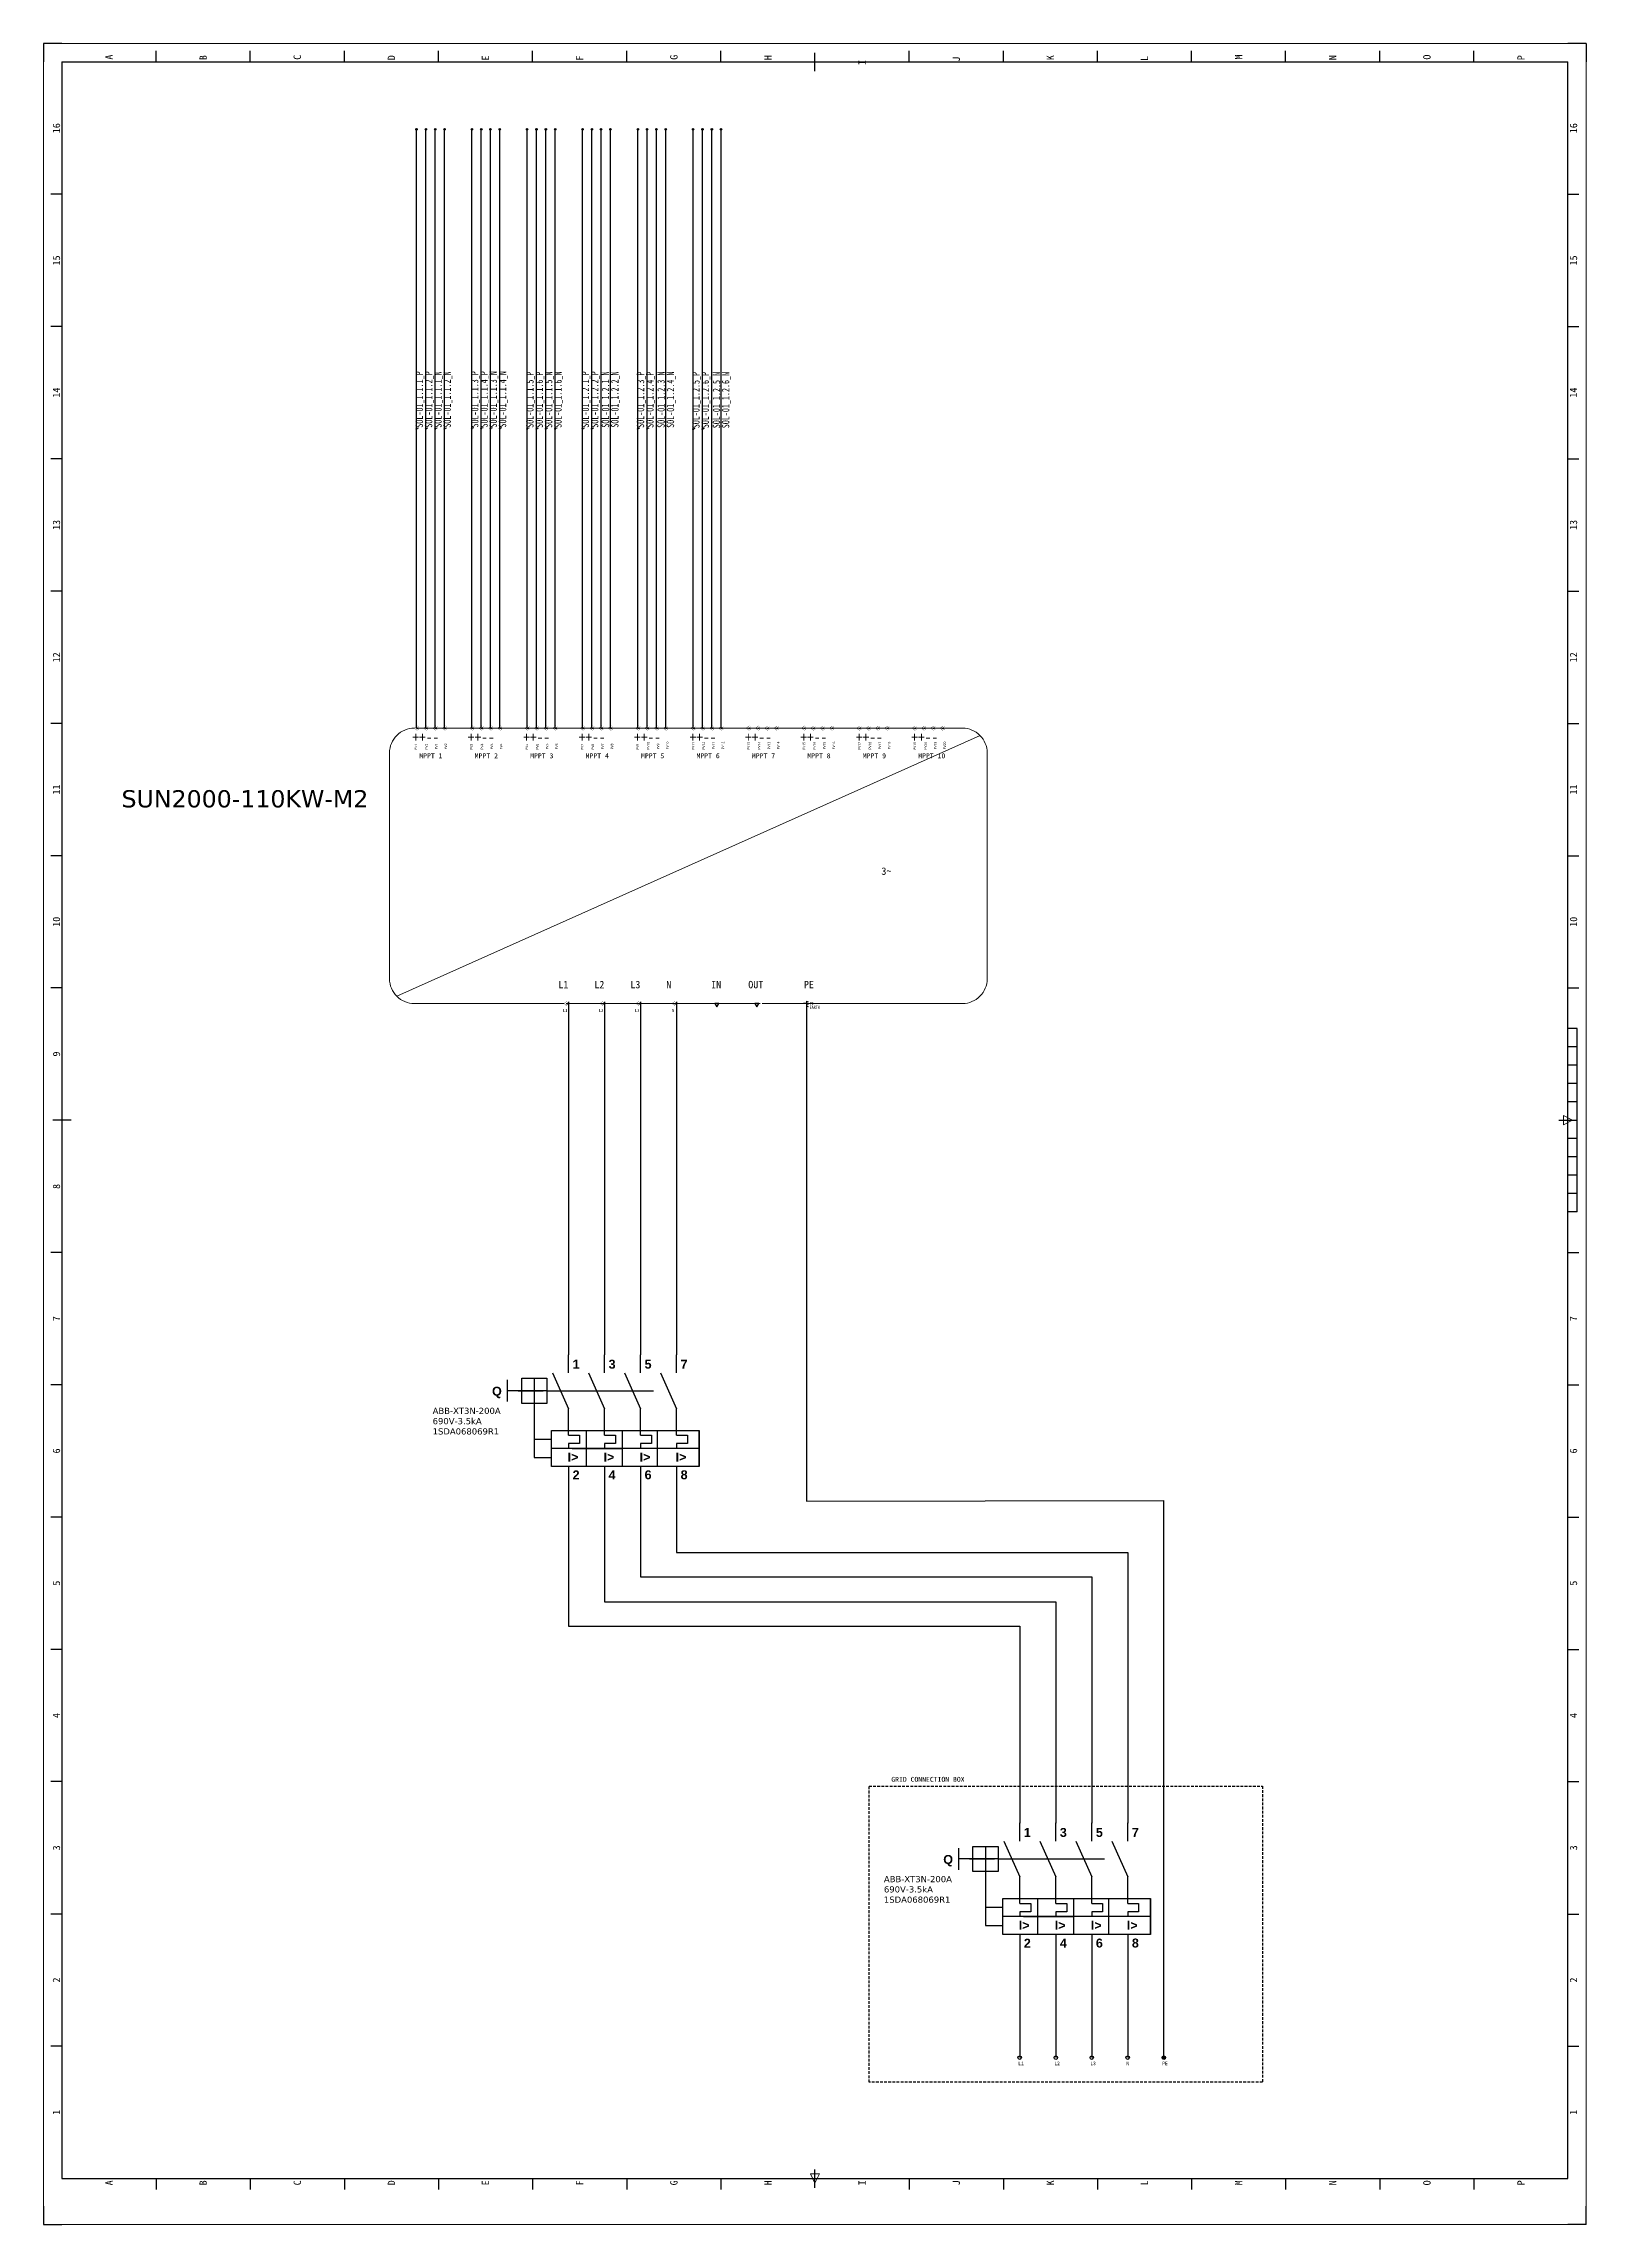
# Model space of a CAD drawing. Header units: millimetres. Extents: x -1078 to -237, y 122 to 1311.
import ezdxf
from ezdxf.enums import TextEntityAlignment as Align

# ---------------------------------------------------------------- set-up
doc = ezdxf.new("R2010")
doc.units = ezdxf.units.MM
doc.header["$LTSCALE"] = 12
doc.linetypes.add('ACAD_ISO02W100', pattern=[15, 12, -3])
doc.linetypes.add('HIDDEN2', pattern=[0.1875, 0.125, -0.0625])
for name, color, linetype in [('AE_BOR', 1, 'Continuous'), ('DESC', 1, 'Continuous'), ('DISCONTINUA', 7, 'ACAD_ISO02W100'), ('GRN_12AWG', 3, 'Continuous'), ('LOCBOX', 92, 'HIDDEN2'), ('PFV', 7, 'Continuous'), ('RED_10AWG', 1, 'Continuous'), ('RED_12AWG', 1, 'Continuous'), ('RED_4AWG', 1, 'Continuous'), ('REGEN_LINE', 4, 'Continuous'), ('SYMS', 7, 'Continuous'), ('TAGS', 51, 'Continuous'), ('WIREFIXED', 130, 'Continuous')]:
    doc.layers.add(name, color=color, linetype=linetype)
doc.styles.get("Standard").update_dxf_attribs({"font": ''})
doc.styles.add('TRINIDAD', font='')
doc.styles.add('WD', font='')
doc.styles.get('Standard').set_extended_font_data('SimHei')
doc.styles.get('TRINIDAD').set_extended_font_data('Arial')
doc.styles.get('WD').set_extended_font_data('SimHei')

# ---------------------------------------------------------------- blocks, each defined once
blk = doc.blocks.new('gb_a0_a')
for p, q in [((-1067.7, 1301.1), (-1067.7, 147.1)), ((-1067.7, 1301.1), (-246.7, 1301.1)), ((-246.7, 147.1), (-246.7, 1301.1)), ((-1067.7, 147.1), (-246.7, 147.1))]:
    blk.add_line(p, q)
at = {"layer": 'AE_BOR', "color": 1, "lineweight": 15}
for p, q in [((-1077.7, 122.1), (-1077.7, 1311.1)), ((-1077.7, 1311.1), (-236.7, 1311.1)), ((-236.7, 1311.1), (-236.7, 122.1)), ((-249.2, 721.6), (-249.2, 726.6)), ((-249.2, 726.6), (-244.2, 724.1)), ((-244.2, 724.1), (-249.2, 721.6)), ((-657.2, 144.6), (-659.7, 149.6)), ((-659.7, 149.6), (-654.7, 149.6)), ((-654.7, 149.6), (-657.2, 144.6)), ((-657.2, 144.6), (-657.2, 149.6)), ((-236.7, 122.1), (-1077.7, 122.1))]:
    blk.add_line(p, q, dxfattribs=at)
at = {"layer": 'AE_BOR', "lineweight": 30}
for p, q in [((-1067.7, 1311.1), (-1077.7, 1311.1)), ((-1077.7, 1311.1), (-1077.7, 1301.1)), ((-236.7, 1311.1), (-246.7, 1311.1)), ((-236.7, 1311.1), (-236.7, 1301.1)), ((-1077.7, 132.1), (-1077.7, 122.1)), ((-236.7, 122.1), (-236.7, 132.1)), ((-1077.7, 122.1), (-1067.7, 122.1)), ((-236.7, 122.1), (-246.7, 122.1))]:
    blk.add_line(p, q, dxfattribs=at)
at = {"layer": 'AE_BOR'}
for p, q in [((-1016.4, 1301.1), (-1016.4, 1307.1)), ((-965, 1301.1), (-965, 1307.1)), ((-913.7, 1301.1), (-913.7, 1307.1)), ((-862.4, 1301.1), (-862.4, 1307.1)), ((-811.1, 1301.1), (-811.1, 1307.1)), ((-759.8, 1301.1), (-759.8, 1307.1)), ((-708.5, 1301.1), (-708.5, 1307.1)), ((-605.9, 1301.1), (-605.9, 1307.1)), ((-554.5, 1301.1), (-554.5, 1307.1)), ((-503.2, 1301.1), (-503.2, 1307.1)), ((-451.9, 1301.1), (-451.9, 1307.1)), ((-400.6, 1301.1), (-400.6, 1307.1)), ((-349.3, 1301.1), (-349.3, 1307.1)), ((-298, 1301.1), (-298, 1307.1)), ((-1067.7, 1229), (-1073.7, 1229)), ((-246.7, 1229), (-240.7, 1229)), ((-1067.7, 1156.8), (-1073.7, 1156.8)), ((-246.7, 1156.8), (-240.7, 1156.8)), ((-1067.7, 1084.7), (-1073.7, 1084.7)), ((-246.7, 1084.7), (-240.7, 1084.7)), ((-1067.7, 1012.6), (-1073.7, 1012.6)), ((-246.7, 1012.6), (-240.7, 1012.6)), ((-1067.7, 940.5), (-1073.7, 940.5)), ((-246.7, 940.5), (-240.7, 940.5)), ((-1067.7, 868.3), (-1073.7, 868.3)), ((-246.7, 868.3), (-240.7, 868.3)), ((-1067.7, 796.2), (-1073.7, 796.2)), ((-246.7, 796.2), (-240.7, 796.2)), ((-1067.7, 652), (-1073.7, 652)), ((-246.7, 652), (-240.7, 652)), ((-1067.7, 579.8), (-1073.7, 579.8)), ((-246.7, 579.8), (-240.7, 579.8)), ((-1067.7, 507.7), (-1073.7, 507.7)), ((-246.7, 507.7), (-240.7, 507.7)), ((-1067.7, 435.6), (-1073.7, 435.6)), ((-246.7, 435.6), (-240.7, 435.6)), ((-1067.7, 363.5), (-1073.7, 363.5)), ((-246.7, 363.5), (-240.7, 363.5)), ((-1067.7, 291.3), (-1073.7, 291.3)), ((-246.7, 291.3), (-240.7, 291.3)), ((-1067.7, 219.2), (-1073.7, 219.2)), ((-246.7, 219.2), (-240.7, 219.2)), ((-1016.4, 147.1), (-1016.4, 141.1)), ((-965, 147.1), (-965, 141.1)), ((-913.7, 147.1), (-913.7, 141.1)), ((-862.4, 147.1), (-862.4, 141.1)), ((-811.1, 147.1), (-811.1, 141.1)), ((-759.8, 147.1), (-759.8, 141.1)), ((-708.5, 147.1), (-708.5, 141.1)), ((-605.9, 147.1), (-605.9, 141.1)), ((-554.5, 147.1), (-554.5, 141.1)), ((-503.2, 147.1), (-503.2, 141.1)), ((-451.9, 147.1), (-451.9, 141.1)), ((-400.6, 147.1), (-400.6, 141.1)), ((-349.3, 147.1), (-349.3, 141.1)), ((-298, 147.1), (-298, 141.1))]:
    blk.add_line(p, q, dxfattribs=at)
at = {"layer": 'AE_BOR', "color": 2, "lineweight": 30}
for p, q in [((-657.2, 1296.1), (-657.2, 1306.1)), ((-241.7, 774.1), (-246.7, 774.1)), ((-241.7, 674.1), (-241.7, 774.1)), ((-241.7, 764.1), (-246.7, 764.1)), ((-241.7, 754.1), (-246.7, 754.1)), ((-241.7, 744.1), (-246.7, 744.1)), ((-241.7, 734.1), (-246.7, 734.1)), ((-1062.7, 724.1), (-1072.7, 724.1)), ((-251.7, 724.1), (-241.7, 724.1)), ((-241.7, 714.1), (-246.7, 714.1)), ((-241.7, 704.1), (-246.7, 704.1)), ((-241.7, 694.1), (-246.7, 694.1)), ((-241.7, 684.1), (-246.7, 684.1)), ((-241.7, 674.1), (-246.7, 674.1)), ((-657.2, 142.1), (-657.2, 152.1))]:
    blk.add_line(p, q, dxfattribs=at)
at = {"layer": 'AE_BOR', "style": 'WD'}
for s, p in [('A', (-1042, 1305.1)), ('B', (-990.7, 1304.8)), ('C', (-939.4, 1305)), ('D', (-888.1, 1304.8)), ('E', (-836.8, 1304.6)), ('F', (-785.5, 1304.6)), ('G', (-734.1, 1305)), ('H', (-682.8, 1304.8)), ('I', (-631.5, 1302.1)), ('J', (-580.2, 1304)), ('K', (-528.9, 1304.8)), ('L', (-477.6, 1304.4)), ('M', (-426.3, 1305.1)), ('N', (-375, 1304.8)), ('O', (-323.6, 1305.1)), ('P', (-272.3, 1304.8)), ('A', (-1042, 146.1)), ('B', (-990.7, 146.1)), ('C', (-939.4, 146.1)), ('D', (-888.1, 146.1)), ('E', (-836.8, 146.1)), ('F', (-785.5, 146.1)), ('G', (-734.1, 146.1)), ('H', (-682.8, 146.1)), ('I', (-631.5, 146.1)), ('J', (-580.2, 146.1)), ('K', (-528.9, 146.1)), ('L', (-477.6, 146.1)), ('M', (-426.3, 146.1)), ('N', (-375, 146.1)), ('O', (-323.6, 146.1)), ('P', (-272.3, 146.1))]:
    blk.add_text(s, height=4, rotation=90, dxfattribs=at).set_placement(p, align=Align.MIDDLE_RIGHT)
for s, p in [('16', (-1068.7, 1265)), ('16', (-241.7, 1265)), ('15', (-1068.7, 1192.9)), ('15', (-241.7, 1192.9)), ('14', (-1068.7, 1120.8)), ('14', (-241.7, 1120.8)), ('13', (-1068.7, 1048.7)), ('13', (-241.7, 1048.7)), ('12', (-1068.7, 976.5)), ('12', (-241.7, 976.5)), ('11', (-1068.7, 904.4)), ('11', (-241.7, 904.4)), ('10', (-1068.7, 832.3)), ('10', (-241.7, 832.3)), ('9', (-1068.7, 760.2)), ('8', (-1068.7, 688)), ('7', (-1068.7, 615.9)), ('7', (-241.7, 615.9)), ('6', (-1068.7, 543.8)), ('6', (-241.7, 543.8)), ('5', (-1068.7, 471.7)), ('5', (-241.7, 471.7)), ('4', (-1068.7, 399.5)), ('4', (-241.7, 399.5)), ('3', (-1068.7, 327.4)), ('3', (-241.7, 327.4)), ('2', (-1068.7, 255.3)), ('2', (-241.7, 255.3)), ('1', (-1068.7, 183.2)), ('1', (-241.7, 183.2))]:
    blk.add_text(s, height=4, rotation=90, dxfattribs=at).set_placement(p, align=Align.CENTER)
blk = doc.blocks.new('VT0_05')
blk.add_lwpolyline([(0.081, -0.063), (0, 0.078), (-0.081, -0.063)], close=True)
at = {"style": 'WD', "flags": 1}
for tag, p in [('X4TERM01', (-0.045, 0)), ('X2TERM01', (0, 0.078)), ('X1TERM01', (0.045, 0)), ('X8TERM01', (0, -0.063))]:
    blk.add_attdef(tag, p, '', height=0.01, dxfattribs=at)
blk = doc.blocks.new('HGND1')
for p, q in [((0.125, 0), (0, 0)), ((0.125, 0.09375), (0.125, -0.09375)), ((0.125, 0.09375), (0.1875, 0.0625)), ((0.125, 0), (0.1875, -0.03125)), ((0.125, -0.09375), (0.1875, -0.125))]:
    blk.add_line(p, q)
at = {"style": 'WD', "flags": 1}
for tag in ['ASSYCODE', 'X4TERM01', 'CAT', 'MFG', 'FAMILY']:
    blk.add_attdef(tag, (0, 0), '', height=0.01, dxfattribs=at)
at = {"style": 'WD', "width": 0.8}
for tag, p in [('TAG1', (0.25, 0)), ('INST', (0.25, 0.3125)), ('LOC', (0.25, 0.15625)), ('DESC1', (0.25, -0.15625)), ('DESC2', (0.25, -0.3125))]:
    blk.add_attdef(tag, text='', height=0.125, dxfattribs=at).set_placement(p, align=Align.MIDDLE_LEFT)
blk = doc.blocks.new('HC01PJ_1-')
blk.add_line((0.031, 0), (0.094, 0))
for points in [[(0.062, -0.094, 0.0125, 0.0125, 0), (-0.063, 0, 0.0125, 0.0125, 0), (0.062, 0.094, 0, 0, 0)], [(0.125, 0.062, 0.0125, 0.0125, 0), (0.031, 0, 0.0125, 0.0125, 0), (0.125, -0.063, 0, 0, 0)]]:
    blk.add_lwpolyline(points, format="xyseb")
at = {"style": 'WD', "flags": 9}
blk.add_attdef('WDTYPE', text='', height=0.01, dxfattribs=at).set_placement((-0.221, 0.075), align=Align.RIGHT)
at = {"style": 'WD', "width": 0.85}
for tag, p in [('TAG1', (-0.01, 0.125)), ('INST', (-0.012, 0.467)), ('LOC', (-0.012, 0.295)), ('DESC1', (-0.01, -0.344)), ('DESC2', (-0.01, -0.516)), ('DESC3', (-0.01, -0.687))]:
    blk.add_attdef(tag, text='', height=0.125, dxfattribs=at).set_placement(p, align=Align.CENTER)
at = {"style": 'WD'}
for tag, p, flags in [('X4TERMDESC01', (-0.094, 0.031), 1), ('X1TERMDESC02', (0.125, 0.031), 1), ('FAMILY', (0.206, 0.131), 9)]:
    blk.add_attdef(tag, p, '', height=0.01, dxfattribs=dict(at, flags=flags))
at = {"color": 7, "style": 'WD', "flags": 1}
for tag, p in [('X4TERM01', (-0.063, 0)), ('X1TERM02', (0.094, 0))]:
    blk.add_attdef(tag, p, '', height=0.0125, dxfattribs=at)
at = {"style": 'WD'}
for tag, p in [('X2LINK', (0, 0.094)), ('X8LINK', (0, -0.094))]:
    blk.add_attdef(tag, p, '', height=0.01, dxfattribs=at)
at = {"linetype": 'Continuous', "style": 'WD', "flags": 9}
for tag, p in [('ASSYCODE', (0.219, 0.062)), ('MFG', (0.228, 0.089)), ('CAT', (0.23, 0.108))]:
    blk.add_attdef(tag, text='', height=0.01, dxfattribs=at).set_placement(p, align=Align.CENTER)
at = {"linetype": 'Continuous', "style": 'WD', "flags": 8}
blk.add_attdef('TERM01', text='', height=0.125, dxfattribs=at).set_placement((-0.104, -0.031), align=Align.TOP_RIGHT)
blk.add_attdef('TERM02', text='', height=0.125, dxfattribs=at).set_placement((0.146, -0.031), align=Align.TOP_LEFT)
blk = doc.blocks.new('SUN2000-110KTL-M2')
at = {"color": 5, "lineweight": 9}
blk.add_line((11.837, 5.295), (-11.837, -5.295), dxfattribs=at)
for points in [[(-5.052, -5.588), (-11.129, -5.588, -0.414214), (-12.129, -4.588), (-12.129, 4.588, -0.414214), (-11.129, 5.588), (-11.124, 5.588)], [(-10.968, 5.588), (11.129, 5.588, -0.414214), (12.129, 4.588), (12.129, -4.588, -0.414214), (11.129, -5.588), (2.992, -5.588)]]:
    blk.add_lwpolyline(points, format="xyb", dxfattribs=at)
blk.add_lwpolyline([(2.911, -5.588), (-4.896, -5.588)], dxfattribs=at)
at = {"layer": 'SYMS', "color": 5, "lineweight": 9}
for p in [(-11.062, 5.588), (-10.684, 5.588), (-10.306, 5.588), (-9.929, 5.588), (-8.817, 5.588), (-8.439, 5.588), (-8.061, 5.588), (-7.684, 5.588), (-6.572, 5.588), (-6.194, 5.588), (-5.816, 5.588), (-5.439, 5.588), (-4.327, 5.588), (-3.949, 5.588), (-3.571, 5.588), (-3.194, 5.588), (-2.082, 5.588), (-1.704, 5.588), (-1.326, 5.588), (-0.949, 5.588), (0.163, 5.588), (0.541, 5.588), (0.919, 5.588), (1.296, 5.588), (2.408, 5.588), (2.786, 5.588), (3.164, 5.588), (3.541, 5.588), (4.653, 5.588), (5.031, 5.588), (5.409, 5.588), (5.786, 5.588), (6.898, 5.588), (7.276, 5.588), (7.654, 5.588), (8.031, 5.588), (9.143, 5.588), (9.521, 5.588), (9.899, 5.588), (10.276, 5.588)]:
    blk.add_blockref('HC01PJ_1-', p, dxfattribs=at)
ref = blk.add_blockref('HC01PJ_1-', (-4.99, -5.588), dxfattribs=at)
ref.add_attrib('DESC1', 'L1', dxfattribs={"layer": 'DESC', "height": 0.125, "style": 'WD', "width": 0.85}).set_placement((-5, -5.931), align=Align.CENTER)
ref = blk.add_blockref('HC01PJ_1-', (-3.528, -5.588), dxfattribs=at)
ref.add_attrib('DESC1', 'L2', dxfattribs={"layer": 'DESC', "height": 0.125, "style": 'WD', "width": 0.85}).set_placement((-3.539, -5.931), align=Align.CENTER)
ref = blk.add_blockref('HC01PJ_1-', (-2.067, -5.588), dxfattribs=at)
ref.add_attrib('DESC1', 'L3', dxfattribs={"layer": 'DESC', "height": 0.125, "style": 'WD', "width": 0.85}).set_placement((-2.078, -5.931), align=Align.CENTER)
ref = blk.add_blockref('HC01PJ_1-', (-0.606, -5.588), dxfattribs=at)
ref.add_attrib('DESC1', 'N', dxfattribs={"layer": 'DESC', "height": 0.125, "style": 'WD', "width": 0.85}).set_placement((-0.616, -5.931), align=Align.CENTER)
at = {"layer": 'SYMS', "color": 5, "lineweight": 9, "rotation": 180}
for p in [(1.154, -5.65), (2.778, -5.65)]:
    blk.add_blockref('VT0_05', p, dxfattribs=at)
at = {"layer": 'SYMS', "color": 5, "lineweight": 9}
ref = blk.add_blockref('HGND1', (4.673, -5.588), dxfattribs=at)
ref.add_attrib('TAG1', 'PE', dxfattribs={"layer": 'TAGS', "height": 0.125, "style": 'WD', "width": 0.8}).set_placement((4.923, -5.588), align=Align.MIDDLE_LEFT)
ref.add_attrib('DESC1', 'EARTH', dxfattribs={"layer": 'DESC', "height": 0.125, "style": 'WD', "width": 0.8}).set_placement((4.923, -5.744), align=Align.MIDDLE_LEFT)
at = {"color": 5, "lineweight": 9, "attachment_point": 1}
for s, width, insert, char_height in [('++--', 0.94602, (-11.202, 5.424), 0.4), ('++--', 0.94602, (-8.952, 5.424), 0.4), ('++--', 0.94602, (-6.702, 5.424), 0.4), ('++--', 0.94602, (-4.452, 5.424), 0.4), ('++--', 0.94602, (-2.202, 5.424), 0.4), ('++--', 0.94602, (0.048, 5.424), 0.4), ('++--', 0.94602, (2.298, 5.424), 0.4), ('++--', 0.94602, (4.548, 5.424), 0.4), ('++--', 0.94602, (6.798, 5.424), 0.4), ('++--', 0.94602, (9.048, 5.424), 0.4), ('MPPT 1', 1.35859, (-10.922, 4.568), 0.2012), ('MPPT 2', 1.35859, (-8.672, 4.568), 0.2012), ('MPPT 3', 1.35859, (-6.422, 4.568), 0.2012), ('MPPT 4', 1.35859, (-4.172, 4.568), 0.2012), ('MPPT 5', 1.35859, (-1.922, 4.568), 0.2012), ('MPPT 6', 1.35859, (0.328, 4.568), 0.2012), ('MPPT 7', 1.35859, (2.578, 4.568), 0.2012), ('MPPT 8', 1.35859, (4.828, 4.568), 0.2012), ('MPPT 9', 1.35859, (7.078, 4.568), 0.2012), ('MPPT 10', 1.35859, (9.328, 4.568), 0.2012), ('3~', 4.25517, (7.835, -0.064), 0.3), ('L1', 4.25517, (-5.279, -4.67), 0.3), ('L2', 4.25517, (-3.818, -4.67), 0.3), ('L3', 4.25517, (-2.356, -4.67), 0.3), ('N', 4.25517, (-0.895, -4.67), 0.3), ('IN', 4.25517, (0.924, -4.67), 0.3), ('OUT', 4.25517, (2.43, -4.67), 0.3), ('PE', 4.25517, (4.688, -4.67), 0.3)]:
    blk.add_mtext_dynamic_manual_height_columns(s, width=width, gutter_width=0.325, heights=[0], dxfattribs=dict(at, insert=insert, char_height=char_height))
at = {"color": 5, "lineweight": 9, "char_height": 0.1, "attachment_point": 1, "rotation": 90}
for s, insert in [('{\\fYu Gothic Medium|b0|i0|c0|p34;PV1}', (-11.109, 4.713)), ('{\\fYu Gothic Medium|b0|i0|c0|p34;PV2}', (-10.678, 4.722)), ('{\\fYu Gothic Medium|b0|i0|c0|p34;PV1}', (-10.279, 4.727)), ('{\\fYu Gothic Medium|b0|i0|c0|p34;PV2}', (-9.897, 4.731)), ('{\\fYu Gothic Medium|b0|i0|c0|p34;PV3}', (-8.859, 4.713)), ('{\\fYu Gothic Medium|b0|i0|c0|p34;PV4}', (-8.428, 4.722)), ('{\\fYu Gothic Medium|b0|i0|c0|p34;PV3}', (-8.029, 4.727)), ('{\\fYu Gothic Medium|b0|i0|c0|p34;PV4}', (-7.647, 4.731)), ('{\\fYu Gothic Medium|b0|i0|c0|p34;PV5}', (-6.609, 4.713)), ('{\\fYu Gothic Medium|b0|i0|c0|p34;PV6}', (-6.178, 4.722)), ('{\\fYu Gothic Medium|b0|i0|c0|p34;PV5}', (-5.779, 4.727)), ('{\\fYu Gothic Medium|b0|i0|c0|p34;PV6}', (-5.397, 4.731)), ('{\\fYu Gothic Medium|b0|i0|c0|p34;PV7}', (-4.359, 4.713)), ('{\\fYu Gothic Medium|b0|i0|c0|p34;PV8}', (-3.928, 4.722)), ('{\\fYu Gothic Medium|b0|i0|c0|p34;PV7}', (-3.529, 4.727)), ('{\\fYu Gothic Medium|b0|i0|c0|p34;PV8}', (-3.147, 4.731)), ('{\\fYu Gothic Medium|b0|i0|c0|p34;PV9}', (-2.109, 4.713)), ('{\\fYu Gothic Medium|b0|i0|c0|p34;PV10}', (-1.678, 4.722)), ('{\\fYu Gothic Medium|b0|i0|c0|p34;PV9}', (-1.279, 4.727)), ('{\\fYu Gothic Medium|b0|i0|c0|p34;PV10}', (-0.897, 4.731)), ('{\\fYu Gothic Medium|b0|i0|c0|p34;PV11}', (0.141, 4.713)), ('{\\fYu Gothic Medium|b0|i0|c0|p34;PV12}', (0.572, 4.722)), ('{\\fYu Gothic Medium|b0|i0|c0|p34;PV11}', (0.971, 4.727)), ('{\\fYu Gothic Medium|b0|i0|c0|p34;PV12}', (1.353, 4.731)), ('{\\fYu Gothic Medium|b0|i0|c0|p34;PV13}', (2.391, 4.713)), ('{\\fYu Gothic Medium|b0|i0|c0|p34;PV14}', (2.822, 4.722)), ('{\\fYu Gothic Medium|b0|i0|c0|p34;PV13}', (3.221, 4.727)), ('{\\fYu Gothic Medium|b0|i0|c0|p34;PV14}', (3.603, 4.731)), ('{\\fYu Gothic Medium|b0|i0|c0|p34;PV15}', (4.641, 4.713)), ('{\\fYu Gothic Medium|b0|i0|c0|p34;PV16}', (5.072, 4.722)), ('{\\fYu Gothic Medium|b0|i0|c0|p34;PV15}', (5.471, 4.727)), ('{\\fYu Gothic Medium|b0|i0|c0|p34;PV16}', (5.853, 4.731)), ('{\\fYu Gothic Medium|b0|i0|c0|p34;PV17}', (6.891, 4.713)), ('{\\fYu Gothic Medium|b0|i0|c0|p34;PV18}', (7.322, 4.722)), ('{\\fYu Gothic Medium|b0|i0|c0|p34;PV17}', (7.721, 4.727)), ('{\\fYu Gothic Medium|b0|i0|c0|p34;PV18}', (8.103, 4.731)), ('{\\fYu Gothic Medium|b0|i0|c0|p34;PV19}', (9.141, 4.713)), ('{\\fYu Gothic Medium|b0|i0|c0|p34;PV20}', (9.572, 4.722)), ('{\\fYu Gothic Medium|b0|i0|c0|p34;PV19}', (9.971, 4.727)), ('{\\fYu Gothic Medium|b0|i0|c0|p34;PV20}', (10.353, 4.731))]:
    blk.add_mtext_dynamic_manual_height_columns(s, width=0.38017, gutter_width=0.325, heights=[0], dxfattribs=dict(at, insert=insert))
at = {"insert": (-23.007, 3.073), "char_height": 0.7, "attachment_point": 1}
blk.add_mtext_dynamic_manual_height_columns('{\\fVerdana|b0|i0|c0|p34;\\C242;\\c2564301;SUN2000-110KW-M2}', width=4.52946, gutter_width=12.5, heights=[0], dxfattribs=at)
blk = doc.blocks.new('WDDOT')
for radius in [0.03, 0.0187, 0.00929]:
    blk.add_circle((0, 0), radius)
blk = doc.blocks.new('WD_WNV2')
at = {"linetype": 'Continuous', "style": 'WD', "width": 0.8}
blk.add_attdef('WIRENO', text='', height=0.125, rotation=90, dxfattribs=at).set_placement((0.062, 0), align=Align.TOP_CENTER)
at = {"style": 'WD', "flags": 1}
for tag, p in [('W01USER', (0.141, -0.094)), ('W02USER', (0.141, -0.102)), ('W03USER', (0.141, -0.109)), ('W04USER', (0.141, -0.117)), ('W05USER', (0.141, -0.125)), ('W06USER', (0.141, -0.133)), ('W07USER', (0.141, -0.141)), ('W08USER', (0.141, -0.148)), ('W09USER', (0.141, -0.156)), ('W10USER', (0.141, -0.164))]:
    blk.add_attdef(tag, text='', height=0.005, dxfattribs=at).set_placement(p, align=Align.CENTER)
blk = doc.blocks.new('ABB-XT3N-Series Modled Case Circuit Breaker')
at = {"layer": 'DISCONTINUA', "color": 0, "linetype": 'ACAD_ISO02W100', "ltscale": 0.03}
for p, q in [((1.607, -0.438), (6.541, -0.438)), ((1.096, -0.95), (1.096, -3.142)), ((1.797, -2.411), (1.096, -2.411)), ((1.096, -3.142), (1.797, -3.142))]:
    blk.add_line(p, q, dxfattribs=at)
at = {"layer": 'PFV', "color": 0}
for points in [[(2.484, 0.438, 0), (2.484, 1.023, 0)], [(2.484, 0.292, 0), (2.484, 1.023, 0)], [(3.945, 0.438, 0), (3.945, 1.023, 0)], [(5.407, 0.438, 0), (5.407, 1.023, 0)], [(6.868, 0.438, 0), (6.868, 1.023, 0)], [(0.438, -0.438, 0), (0.877, -0.438, 0)], [(0.877, -0.438, 0), (1.461, -0.438, 0)], [(2.63, -2.776, 0), (3.215, -2.776, 0)], [(3.215, -2.776, 0), (3.945, -2.776, 0)], [(3.945, -2.776, 0), (4.676, -2.776, 0)]]:
    blk.add_polyline3d(points, dxfattribs=at)
at = {"layer": 'REGEN_LINE', "color": 0, "linetype": 'Continuous'}
for p, q in [((0, 0), (0, -0.877)), ((1.096, 0.073), (1.096, -0.95)), ((1.835, 0.292), (2.484, -1.169)), ((3.296, 0.292), (3.945, -1.169)), ((4.757, 0.292), (5.407, -1.169)), ((6.218, 0.292), (6.868, -1.169)), ((1.607, -0.438), (0, -0.438)), ((2.484, -2.245), (2.926, -2.245)), ((2.926, -2.577), (2.484, -2.577)), ((2.484, -2.577), (2.484, -2.776)), ((2.926, -2.245), (2.926, -2.577)), ((3.945, -2.245), (4.387, -2.245)), ((4.387, -2.577), (3.945, -2.577)), ((3.945, -2.577), (3.945, -2.776)), ((4.387, -2.245), (4.387, -2.577)), ((5.407, -2.245), (5.848, -2.245)), ((5.848, -2.577), (5.407, -2.577)), ((5.407, -2.577), (5.407, -2.776)), ((5.848, -2.245), (5.848, -2.577)), ((6.868, -2.245), (7.309, -2.245)), ((7.309, -2.577), (6.868, -2.577)), ((6.868, -2.577), (6.868, -2.776)), ((7.309, -2.245), (7.309, -2.577))]:
    blk.add_line(p, q, dxfattribs=at)
for points in [[(0.585, 0.073), (1.607, 0.073), (1.607, -0.95), (0.585, -0.95)], [(1.797, -2.046), (7.788, -2.046), (7.788, -2.765), (1.797, -2.776)], [(1.797, -2.776), (7.788, -2.765), (7.788, -3.507), (1.797, -3.507)]]:
    blk.add_lwpolyline(points, close=True, dxfattribs=at)
for points in [[(2.484, 0.292, 0), (2.484, 1.023, 0)], [(3.945, 0.292, 0), (3.945, 1.023, 0)], [(5.407, 0.292, 0), (5.407, 1.023, 0)], [(6.868, 0.292, 0), (6.868, 1.023, 0)], [(2.484, -2.245, 0), (2.484, -1.169, 0)], [(3.945, -2.245, 0), (3.945, -1.169, 0)], [(5.407, -2.245, 0), (5.407, -1.169, 0)], [(6.868, -2.245, 0), (6.868, -1.169, 0)], [(3.215, -3.507, 0), (3.215, -2.046, 0)], [(4.676, -3.507, 0), (4.676, -2.046, 0)], [(6.094, -3.507, 0), (6.094, -2.046, 0)], [(7.788, -3.507, 0), (7.788, -2.046, 0)], [(2.484, -3.507, 0), (2.484, -4.091, 0)], [(3.945, -3.507, 0), (3.945, -4.091, 0)], [(5.407, -3.507, 0), (5.407, -4.091, 0)], [(6.868, -3.507, 0), (6.868, -4.091, 0)]]:
    blk.add_polyline3d(points, dxfattribs=at)
at = {"color": 0, "char_height": 0.36384, "width": 295.19434, "style": 'TRINIDAD'}
for s, insert, attachment_point in [('{\\fArial|b1|i0|c0|p34;1}', (2.65, 0.822), 1), ('{\\fArial|b1|i0|c0|p34;3}', (4.111, 0.822), 1), ('{\\fArial|b1|i0|c0|p34;5}', (5.572, 0.822), 1), ('{\\fArial|b1|i0|c0|p34;7}', (7.034, 0.822), 1), ('{\\fArial|b1|i0|c0|p34;Q}', (-0.621, -0.275), 1), ('{\\fArial|b1|i0|c0|p34;I>}', (2.445, -2.947), 1), ('{\\fArial|b1|i0|c0|p34;I>}', (3.906, -2.947), 1), ('{\\fArial|b1|i0|c0|p34;I>}', (5.368, -2.947), 1), ('{\\fArial|b1|i0|c0|p34;I>}', (6.829, -2.947), 1), ('{\\fArial|b1|i0|c0|p34;2}', (2.65, -4.037), 7), ('{\\fArial|b1|i0|c0|p34;4}', (4.111, -4.037), 7), ('{\\fArial|b1|i0|c0|p34;6}', (5.572, -4.037), 7), ('{\\fArial|b1|i0|c0|p34;8}', (7.034, -4.037), 7)]:
    blk.add_mtext(s, dxfattribs=dict(at, insert=insert, attachment_point=attachment_point))
at = {"insert": (-3.031, -1.13), "char_height": 0.25, "attachment_point": 1}
blk.add_mtext_dynamic_manual_height_columns('{\\fVerdana|b0|i0|c0|p34;\\C242;\\c2564301;ABB-XT3N-200A^J690V-3.5kA^J1SDA068069R1}', width=3.16583, gutter_width=0.325, heights=[0], dxfattribs=at)
blk = doc.blocks.new('HT0_02')
blk.add_circle((0, 0), 0.0699)
at = {"style": 'WD', "flags": 1}
for tag, p in [('X4TERM01', (-0.07, 0)), ('X2TERM01', (0, 0.07)), ('X1TERM01', (0.07, 0)), ('X8TERM01', (0, -0.07))]:
    blk.add_attdef(tag, p, '', height=0.01, dxfattribs=at)
blk = doc.blocks.new('WD_WNV')
at = {"linetype": 'Continuous', "style": 'WD', "width": 0.8}
blk.add_attdef('WIRENO', text='', height=0.125, dxfattribs=at).set_placement((-0.05, 0), align=Align.MIDDLE_RIGHT)
at = {"style": 'WD', "flags": 1}
for tag, p in [('W01USER', (-0.06, 0.09)), ('W02USER', (-0.06, 0.09)), ('W04USER', (-0.06, 0.07)), ('W03USER', (-0.06, 0.08)), ('W05USER', (-0.06, 0.06)), ('W06USER', (-0.06, 0.05)), ('W07USER', (-0.06, 0.05)), ('W09USER', (-0.06, 0.03)), ('W08USER', (-0.06, 0.04)), ('W10USER', (-0.06, 0.02))]:
    blk.add_attdef(tag, text='', height=0.005, dxfattribs=at).set_placement(p, align=Align.CENTER)

msp = doc.modelspace()

# ---------------------------------------------------------------- linework, layer by layer
at = {"layer": 'GRN_12AWG'}
for p, q in [((-661.8, 787.8), (-661.8, 516.5)), ((-661.8, 516.5), (-467, 516.7)), ((-467, 213.9), (-467, 516.7)), ((-467, 213), (-467, 212.1))]:
    msp.add_line(p, q, dxfattribs=at)
at = {"layer": 'LOCBOX'}
msp.add_lwpolyline([(-627.7, 361.1), (-413.2, 361.1), (-413.2, 199.6), (-627.7, 199.6)], close=True, dxfattribs=at)
at = {"layer": 'RED_10AWG'}
for p, q in [((-874.4, 937.9), (-874.4, 1264.5)), ((-869.3, 937.9), (-869.3, 1264.5)), ((-864.2, 937.9), (-864.2, 1264.5)), ((-859.1, 937.9), (-859.1, 1264.5)), ((-844.2, 937.9), (-844.2, 1264.7)), ((-839.1, 937.9), (-839.1, 1264.7)), ((-834.1, 937.9), (-834.1, 1264.7)), ((-829, 937.9), (-829, 1264.7)), ((-814.1, 937.9), (-814.1, 1264.4)), ((-809, 937.9), (-809, 1264.4)), ((-803.9, 937.9), (-803.9, 1264.4)), ((-798.8, 937.9), (-798.8, 1264.4)), ((-783.9, 937.9), (-783.9, 1264.5)), ((-778.8, 937.9), (-778.8, 1264.5)), ((-773.8, 937.9), (-773.8, 1264.5)), ((-768.7, 937.9), (-768.7, 1264.5)), ((-753.7, 937.9), (-753.7, 1264.4)), ((-748.7, 937.9), (-748.7, 1264.4)), ((-743.6, 937.9), (-743.6, 1264.4)), ((-738.5, 937.9), (-738.5, 1264.4)), ((-723.6, 937.9), (-723.6, 1263.9)), ((-718.5, 937.9), (-718.5, 1263.9)), ((-713.4, 937.9), (-713.4, 1263.9)), ((-708.4, 937.9), (-708.4, 1263.9))]:
    msp.add_line(p, q, dxfattribs=at)
at = {"layer": 'RED_12AWG'}
for p, q in [((-791.5, 788.6), (-791.5, 596.2)), ((-771.9, 788.6), (-771.9, 596.2)), ((-752.3, 788.6), (-752.3, 596.2)), ((-732.7, 788.6), (-732.7, 596.2)), ((-791.5, 527.5), (-791.5, 448.2)), ((-771.9, 527.5), (-771.9, 461.6)), ((-752.3, 527.5), (-752.3, 475.1)), ((-732.7, 527.5), (-732.7, 488.5)), ((-732.7, 488.5), (-486.7, 488.5)), ((-486.7, 488.5), (-486.7, 340.9)), ((-752.3, 475.1), (-506.3, 475.1)), ((-506.3, 475.1), (-506.3, 340.9)), ((-771.9, 461.6), (-525.9, 461.6)), ((-525.9, 461.6), (-525.9, 340.9)), ((-791.5, 448.2), (-545.6, 448.2)), ((-545.6, 448.2), (-545.6, 340.9))]:
    msp.add_line(p, q, dxfattribs=at)
at = {"layer": 'RED_4AWG'}
for p, q in [((-545.6, 272.2), (-545.6, 213)), ((-525.9, 272.2), (-525.9, 213)), ((-506.3, 272.2), (-506.3, 213)), ((-486.7, 272.2), (-486.7, 213))]:
    msp.add_line(p, q, dxfattribs=at)
at = {"layer": 'WIREFIXED'}
for points in [[(-873.3, 1101.5), (-874, 1101.3), (-874.2, 1101.5), (-874.6, 1101.3), (-874.7, 1101.1), (-874.5, 1100.9), (-874.1, 1101.1), (-874, 1101.2)], [(-868.3, 1101.5), (-868.9, 1101.3), (-869.1, 1101.5), (-869.5, 1101.3), (-869.7, 1101.1), (-869.4, 1100.9), (-869, 1101.1), (-869, 1101.2)], [(-863.2, 1101.5), (-863.8, 1101.3), (-864.1, 1101.5), (-864.5, 1101.3), (-864.6, 1101.1), (-864.3, 1100.9), (-863.9, 1101.1), (-863.9, 1101.2)], [(-858.1, 1101.5), (-858.7, 1101.3), (-859, 1101.5), (-859.4, 1101.3), (-859.5, 1101.1), (-859.3, 1100.9), (-858.9, 1101.1), (-858.8, 1101.2)], [(-843.2, 1101.6), (-843.8, 1101.4), (-844.1, 1101.5), (-844.5, 1101.4), (-844.6, 1101.2), (-844.3, 1101), (-843.9, 1101.2), (-843.9, 1101.3)], [(-838.1, 1101.6), (-838.7, 1101.4), (-839, 1101.5), (-839.4, 1101.4), (-839.5, 1101.2), (-839.3, 1101), (-838.9, 1101.2), (-838.8, 1101.3)], [(-833.1, 1101.6), (-833.7, 1101.4), (-833.9, 1101.5), (-834.3, 1101.4), (-834.5, 1101.2), (-834.2, 1101), (-833.8, 1101.2), (-833.7, 1101.3)], [(-828, 1101.6), (-828.6, 1101.4), (-828.9, 1101.5), (-829.2, 1101.4), (-829.4, 1101.2), (-829.1, 1101), (-828.7, 1101.2), (-828.7, 1101.3)], [(-813, 1101.5), (-813.7, 1101.3), (-813.9, 1101.4), (-814.3, 1101.3), (-814.4, 1101), (-814.2, 1100.9), (-813.8, 1101), (-813.7, 1101.1)], [(-808, 1101.5), (-808.6, 1101.3), (-808.8, 1101.4), (-809.2, 1101.3), (-809.4, 1101), (-809.1, 1100.9), (-808.7, 1101), (-808.6, 1101.1)], [(-802.9, 1101.5), (-803.5, 1101.3), (-803.8, 1101.4), (-804.2, 1101.3), (-804.3, 1101), (-804, 1100.9), (-803.6, 1101), (-803.6, 1101.1)], [(-797.8, 1101.5), (-798.4, 1101.3), (-798.7, 1101.4), (-799.1, 1101.3), (-799.2, 1101), (-799, 1100.9), (-798.6, 1101), (-798.5, 1101.1)], [(-782.9, 1101.5), (-783.5, 1101.3), (-783.8, 1101.4), (-784.2, 1101.3), (-784.3, 1101), (-784, 1100.9), (-783.6, 1101), (-783.6, 1101.2)], [(-777.8, 1101.5), (-778.4, 1101.3), (-778.7, 1101.4), (-779.1, 1101.3), (-779.2, 1101), (-779, 1100.9), (-778.6, 1101), (-778.5, 1101.2)], [(-752.7, 1101.5), (-753.3, 1101.3), (-753.6, 1101.4), (-754, 1101.3), (-754.1, 1101), (-753.9, 1100.9), (-753.5, 1101), (-753.4, 1101.2)], [(-747.7, 1101.5), (-748.3, 1101.3), (-748.5, 1101.4), (-748.9, 1101.3), (-749.1, 1101), (-748.8, 1100.9), (-748.4, 1101), (-748.3, 1101.2)], [(-722.6, 1101.2), (-723.2, 1101), (-723.5, 1101.2), (-723.9, 1101), (-724, 1100.8), (-723.7, 1100.6), (-723.3, 1100.8), (-723.3, 1100.9)], [(-717.5, 1101.2), (-718.1, 1101), (-718.4, 1101.2), (-718.8, 1101), (-718.9, 1100.8), (-718.6, 1100.6), (-718.3, 1100.8), (-718.2, 1100.9)]]:
    msp.add_lwpolyline(points, dxfattribs=at)

# ---------------------------------------------------------------- block references
msp.add_blockref('gb_a0_a', (0, 0))
at = {"xscale": 13.43108688204268, "yscale": 13.43108688204268, "zscale": 13.43108688204268}
for name, p in [('SUN2000-110KTL-M2', (-726.2, 862.8)), ('ABB-XT3N-Series Modled Case Circuit Breaker', (-824.9, 582.5)), ('ABB-XT3N-Series Modled Case Circuit Breaker', (-578.9, 327.2))]:
    msp.add_blockref(name, p, dxfattribs=at)
at = {"layer": 'SYMS', "xscale": 13.43108688204268, "yscale": 13.43108688204268, "zscale": 13.43108688204268}
for name, p in [('WDDOT', (-874.4, 1264.4)), ('WDDOT', (-869.3, 1264.4)), ('WDDOT', (-864.2, 1264.4)), ('WDDOT', (-859.1, 1264.4)), ('WDDOT', (-844.2, 1264.4)), ('WDDOT', (-839.1, 1264.4)), ('WDDOT', (-834.1, 1264.4)), ('WDDOT', (-829, 1264.4)), ('WDDOT', (-814.1, 1264.4)), ('WDDOT', (-809, 1264.4)), ('WDDOT', (-803.9, 1264.4)), ('WDDOT', (-798.8, 1264.4)), ('WDDOT', (-783.9, 1264.4)), ('WDDOT', (-778.8, 1264.4)), ('WDDOT', (-773.8, 1264.4)), ('WDDOT', (-768.7, 1264.4)), ('WDDOT', (-753.7, 1264.4)), ('WDDOT', (-748.7, 1264.4)), ('WDDOT', (-743.6, 1264.4)), ('WDDOT', (-738.5, 1264.4)), ('WDDOT', (-723.6, 1264.4)), ('WDDOT', (-718.5, 1264.4)), ('WDDOT', (-713.4, 1264.4)), ('WDDOT', (-708.4, 1264.4)), ('HT0_02', (-545.6, 213)), ('HT0_02', (-525.9, 213)), ('HT0_02', (-506.3, 213)), ('HT0_02', (-486.7, 213)), ('HT0_02', (-467, 213)), ('WDDOT', (-467, 213))]:
    msp.add_blockref(name, p, dxfattribs=at)
at = {"layer": 'WIREFIXED', "color": 5}
ref = msp.add_blockref('WD_WNV2', (-874.4, 1101.2), dxfattribs=dict(at, xscale=13.43108688204268, yscale=13.43108688204268, zscale=13.43108688204268))
ref.add_attrib('WIRENOF', 'SOL-01_1.1.1_P', dxfattribs={"color": 0, "linetype": 'Continuous', "height": 4.029, "rotation": 90, "style": 'WD', "width": 0.8}).set_placement((-872.9, 1101.7), align=Align.MIDDLE_LEFT)
ref = msp.add_blockref('WD_WNV2', (-869.3, 1101.2), dxfattribs=dict(at, xscale=13.43108688204268, yscale=13.43108688204268, zscale=13.43108688204268))
ref.add_attrib('WIRENOF', 'SOL-01_1.1.2_P', dxfattribs={"color": 5, "linetype": 'Continuous', "height": 4.029, "rotation": 90, "style": 'WD', "width": 0.8}).set_placement((-867.8, 1101.7), align=Align.MIDDLE_LEFT)
ref = msp.add_blockref('WD_WNV2', (-864.2, 1101.2), dxfattribs=dict(at, xscale=13.43108688204268, yscale=13.43108688204268, zscale=13.43108688204268))
ref.add_attrib('WIRENOF', 'SOL-01_1.1.1_N', dxfattribs={"color": 5, "linetype": 'Continuous', "height": 4.029, "rotation": 90, "style": 'WD', "width": 0.8}).set_placement((-862.7, 1101.7), align=Align.MIDDLE_LEFT)
ref = msp.add_blockref('WD_WNV2', (-859.1, 1101.2), dxfattribs=dict(at, xscale=13.43108688204268, yscale=13.43108688204268, zscale=13.43108688204268))
ref.add_attrib('WIRENOF', 'SOL-01_1.1.2_N', dxfattribs={"color": 5, "linetype": 'Continuous', "height": 4.029, "rotation": 90, "style": 'WD', "width": 0.8}).set_placement((-857.7, 1101.7), align=Align.MIDDLE_LEFT)
ref = msp.add_blockref('WD_WNV2', (-844.2, 1101.3), dxfattribs=dict(at, xscale=13.43108688204268, yscale=13.43108688204268, zscale=13.43108688204268))
ref.add_attrib('WIRENOF', 'SOL-01_1.1.3_P', dxfattribs={"color": 5, "linetype": 'Continuous', "height": 4.029, "rotation": 90, "style": 'WD', "width": 0.8}).set_placement((-842.7, 1101.8), align=Align.MIDDLE_LEFT)
ref = msp.add_blockref('WD_WNV2', (-839.1, 1101.3), dxfattribs=dict(at, xscale=13.43108688204268, yscale=13.43108688204268, zscale=13.43108688204268))
ref.add_attrib('WIRENOF', 'SOL-01_1.1.4_P', dxfattribs={"color": 5, "linetype": 'Continuous', "height": 4.029, "rotation": 90, "style": 'WD', "width": 0.8}).set_placement((-837.6, 1101.8), align=Align.MIDDLE_LEFT)
ref = msp.add_blockref('WD_WNV2', (-834.1, 1101.3), dxfattribs=dict(at, xscale=13.43108688204268, yscale=13.43108688204268, zscale=13.43108688204268))
ref.add_attrib('WIRENOF', 'SOL-01_1.1.3_N', dxfattribs={"color": 5, "linetype": 'Continuous', "height": 4.029, "rotation": 90, "style": 'WD', "width": 0.8}).set_placement((-832.6, 1101.8), align=Align.MIDDLE_LEFT)
ref = msp.add_blockref('WD_WNV2', (-829, 1101.3), dxfattribs=dict(at, xscale=13.43108688204268, yscale=13.43108688204268, zscale=13.43108688204268))
ref.add_attrib('WIRENOF', 'SOL-01_1.1.4_N', dxfattribs={"color": 5, "linetype": 'Continuous', "height": 4.029, "rotation": 90, "style": 'WD', "width": 0.8}).set_placement((-827.5, 1101.8), align=Align.MIDDLE_LEFT)
ref = msp.add_blockref('WD_WNV2', (-814.1, 1101.1), dxfattribs=dict(at, xscale=13.43108688204268, yscale=13.43108688204268, zscale=13.43108688204268))
ref.add_attrib('WIRENOF', 'SOL-01_1.1.5_P', dxfattribs={"color": 5, "linetype": 'Continuous', "height": 4.029, "rotation": 90, "style": 'WD', "width": 0.8}).set_placement((-812.6, 1101.6), align=Align.MIDDLE_LEFT)
ref = msp.add_blockref('WD_WNV2', (-809, 1101.1), dxfattribs=dict(at, xscale=13.43108688204268, yscale=13.43108688204268, zscale=13.43108688204268))
ref.add_attrib('WIRENOF', 'SOL-01_1.1.6_P', dxfattribs={"color": 5, "linetype": 'Continuous', "height": 4.029, "rotation": 90, "style": 'WD', "width": 0.8}).set_placement((-807.5, 1101.6), align=Align.MIDDLE_LEFT)
ref = msp.add_blockref('WD_WNV2', (-803.9, 1101.1), dxfattribs=dict(at, xscale=13.43108688204268, yscale=13.43108688204268, zscale=13.43108688204268))
ref.add_attrib('WIRENOF', 'SOL-01_1.1.5_N', dxfattribs={"color": 5, "linetype": 'Continuous', "height": 4.029, "rotation": 90, "style": 'WD', "width": 0.8}).set_placement((-802.4, 1101.6), align=Align.MIDDLE_LEFT)
ref = msp.add_blockref('WD_WNV2', (-798.8, 1101.1), dxfattribs=dict(at, xscale=13.43108688204268, yscale=13.43108688204268, zscale=13.43108688204268))
ref.add_attrib('WIRENOF', 'SOL-01_1.1.6_N', dxfattribs={"color": 5, "linetype": 'Continuous', "height": 4.029, "rotation": 90, "style": 'WD', "width": 0.8}).set_placement((-797.3, 1101.6), align=Align.MIDDLE_LEFT)
ref = msp.add_blockref('WD_WNV2', (-783.9, 1101.2), dxfattribs=dict(at, xscale=13.43108688204268, yscale=13.43108688204268, zscale=13.43108688204268))
ref.add_attrib('WIRENOF', 'SOL-01_1.2.1_P', dxfattribs={"color": 5, "linetype": 'Continuous', "height": 4.029, "rotation": 90, "style": 'WD', "width": 0.8}).set_placement((-782.4, 1101.7), align=Align.MIDDLE_LEFT)
ref = msp.add_blockref('WD_WNV2', (-778.8, 1101.2), dxfattribs=dict(at, xscale=13.43108688204268, yscale=13.43108688204268, zscale=13.43108688204268))
ref.add_attrib('WIRENOF', 'SOL-01_1.2.2_P', dxfattribs={"color": 5, "linetype": 'Continuous', "height": 4.029, "rotation": 90, "style": 'WD', "width": 0.8}).set_placement((-777.3, 1101.7), align=Align.MIDDLE_LEFT)
ref = msp.add_blockref('WD_WNV2', (-772.9, 1101.2), dxfattribs=dict(at, xscale=13.43108688204268, yscale=13.43108688204268, zscale=13.43108688204268))
ref.add_attrib('WIRENOF', 'SOL-01_1.2.1_N', dxfattribs={"color": 5, "linetype": 'Continuous', "height": 4.029, "rotation": 90, "style": 'WD', "width": 0.8}).set_placement((-771.4, 1101.7), align=Align.MIDDLE_LEFT)
ref = msp.add_blockref('WD_WNV2', (-767.8, 1101.2), dxfattribs=dict(at, xscale=13.43108688204268, yscale=13.43108688204268, zscale=13.43108688204268))
ref.add_attrib('WIRENOF', 'SOL-01_1.2.2_N', dxfattribs={"color": 5, "linetype": 'Continuous', "height": 4.029, "rotation": 90, "style": 'WD', "width": 0.8}).set_placement((-766.3, 1101.7), align=Align.MIDDLE_LEFT)
ref = msp.add_blockref('WD_WNV2', (-753.7, 1101.2), dxfattribs=dict(at, xscale=13.43108688204268, yscale=13.43108688204268, zscale=13.43108688204268))
ref.add_attrib('WIRENOF', 'SOL-01_1.2.3_P', dxfattribs={"color": 5, "linetype": 'Continuous', "height": 4.029, "rotation": 90, "style": 'WD', "width": 0.8}).set_placement((-752.3, 1101.6), align=Align.MIDDLE_LEFT)
ref = msp.add_blockref('WD_WNV2', (-748.7, 1101.2), dxfattribs=dict(at, xscale=13.43108688204268, yscale=13.43108688204268, zscale=13.43108688204268))
ref.add_attrib('WIRENOF', 'SOL-01_1.2.4_P', dxfattribs={"color": 5, "linetype": 'Continuous', "height": 4.029, "rotation": 90, "style": 'WD', "width": 0.8}).set_placement((-747.2, 1101.6), align=Align.MIDDLE_LEFT)
ref = msp.add_blockref('WD_WNV2', (-742.6, 1101.2), dxfattribs=dict(at, xscale=13.43108688204268, yscale=13.43108688204268, zscale=13.43108688204268))
ref.add_attrib('WIRENOF', 'SOL-01_1.2.3_N', dxfattribs={"color": 5, "linetype": 'Continuous', "height": 4.029, "rotation": 90, "style": 'WD', "width": 0.8}).set_placement((-741.1, 1101.6), align=Align.MIDDLE_LEFT)
ref = msp.add_blockref('WD_WNV2', (-737.5, 1101.2), dxfattribs=dict(at, xscale=13.43108688204268, yscale=13.43108688204268, zscale=13.43108688204268))
ref.add_attrib('WIRENOF', 'SOL-01_1.2.4_N', dxfattribs={"color": 5, "linetype": 'Continuous', "height": 4.029, "rotation": 90, "style": 'WD', "width": 0.8}).set_placement((-736, 1101.6), align=Align.MIDDLE_LEFT)
ref = msp.add_blockref('WD_WNV2', (-723.6, 1100.9), dxfattribs=dict(at, xscale=13.43108688204268, yscale=13.43108688204268, zscale=13.43108688204268))
ref.add_attrib('WIRENOF', 'SOL-01_1.2.5_P', dxfattribs={"color": 5, "linetype": 'Continuous', "height": 4.029, "rotation": 90, "style": 'WD', "width": 0.8}).set_placement((-722.1, 1101.4), align=Align.MIDDLE_LEFT)
ref = msp.add_blockref('WD_WNV2', (-718.5, 1100.9), dxfattribs=dict(at, xscale=13.43108688204268, yscale=13.43108688204268, zscale=13.43108688204268))
ref.add_attrib('WIRENOF', 'SOL-01_1.2.6_P', dxfattribs={"color": 5, "linetype": 'Continuous', "height": 4.029, "rotation": 90, "style": 'WD', "width": 0.8}).set_placement((-717, 1101.4), align=Align.MIDDLE_LEFT)
ref = msp.add_blockref('WD_WNV2', (-712.4, 1100.9), dxfattribs=dict(at, xscale=13.43108688204268, yscale=13.43108688204268, zscale=13.43108688204268))
ref.add_attrib('WIRENOF', 'SOL-01_1.2.5_N', dxfattribs={"color": 5, "linetype": 'Continuous', "height": 4.029, "rotation": 90, "style": 'WD', "width": 0.8}).set_placement((-710.9, 1101.4), align=Align.MIDDLE_LEFT)
ref = msp.add_blockref('WD_WNV2', (-707.3, 1100.9), dxfattribs=dict(at, xscale=13.43108688204268, yscale=13.43108688204268, zscale=13.43108688204268))
ref.add_attrib('WIRENOF', 'SOL-01_1.2.6_N', dxfattribs={"color": 5, "linetype": 'Continuous', "height": 4.029, "rotation": 90, "style": 'WD', "width": 0.8}).set_placement((-705.9, 1101.4), align=Align.MIDDLE_LEFT)
at = {"layer": 'WIREFIXED'}
ref = msp.add_blockref('WD_WNV', (-773.8, 1101.2), dxfattribs=dict(at, xscale=1.343108688204268, yscale=1.343108688204268, zscale=1.343108688204268))
ref.add_attrib('WIRENOF', 'SOL-01_1.2.1_N', dxfattribs={"linetype": 'Continuous', "height": 0.168, "style": 'WD', "width": 0.8}).set_placement((-773.8, 1101.2), align=Align.MIDDLE_RIGHT)
ref = msp.add_blockref('WD_WNV', (-768.7, 1101.2), dxfattribs=dict(at, xscale=1.343108688204268, yscale=1.343108688204268, zscale=1.343108688204268))
ref.add_attrib('WIRENOF', 'SOL-01_1.2.2_N', dxfattribs={"linetype": 'Continuous', "height": 0.168, "style": 'WD', "width": 0.8}).set_placement((-768.7, 1101.2), align=Align.MIDDLE_RIGHT)

# ---------------------------------------------------------------- texts
for s, p in [('L1', (-546.4, 208.9)), ('L2', (-526.7, 208.9)), ('L3', (-507.1, 208.9)), ('N', (-487.5, 208.9)), ('PE', (-467.9, 208.9))]:
    msp.add_text(s, height=1.94).set_placement(p)
at = {"layer": 'LOCBOX'}
msp.add_text('GRID CONNECTION BOX', height=2.686, dxfattribs=at).set_placement((-595.6, 362.6), align=Align.BOTTOM_CENTER)

doc.saveas('drawing.dxf')
